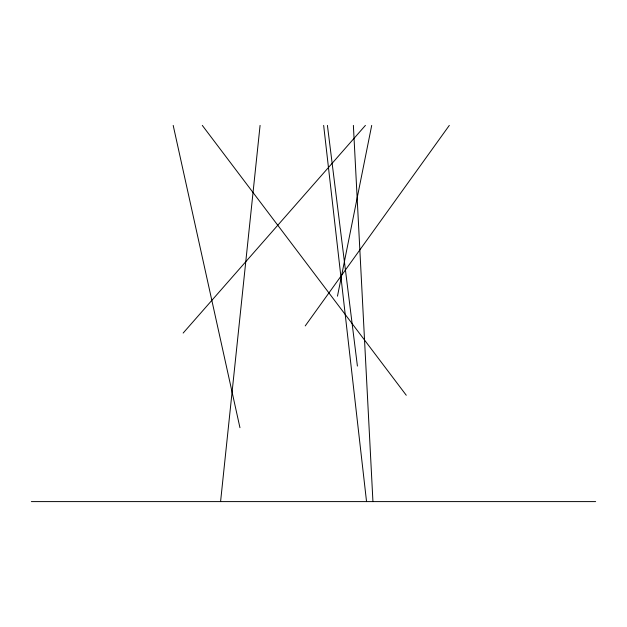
<?xml version="1.0" encoding="UTF-8"?>
<svg xmlns="http://www.w3.org/2000/svg" width="627" height="627" viewBox="0 0 627 627"><rect width="100%" height="100%" fill="white"/><g stroke="black" fill="none" stroke-linecap="round" stroke-linejoin="round"><path stroke-width="0.94" d="M220.579 501.6L260.08 125.4M337.475 296.163L371.709 125.4M305.224 325.915L449.308 125.4M183.147 333.062L365.416 125.4M31.35 501.6L595.65 501.6M202.302 125.4L406.265 395.253M173.193 125.4L239.953 427.692M327.419 125.4L357.414 366.074M323.657 125.4L366.544 501.6M353.377 125.4L372.94 501.6"/></g></svg>
